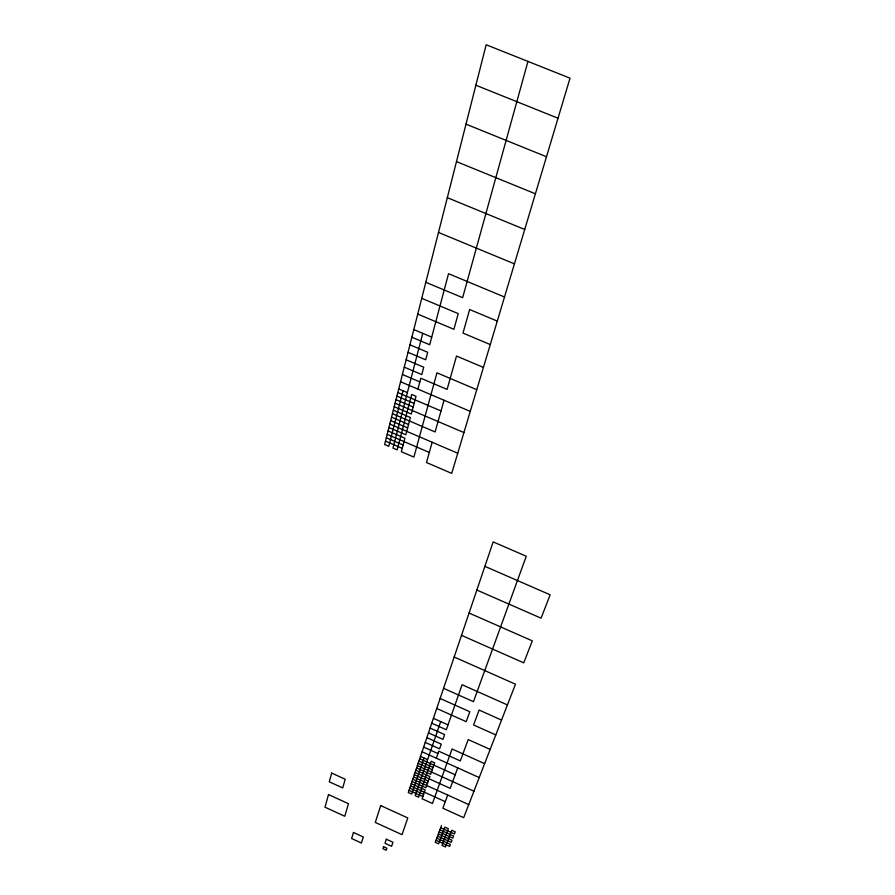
<?xml version="1.0" encoding="UTF-8"?>
<svg xmlns="http://www.w3.org/2000/svg" width="895" height="895" viewBox="0 0 895 895"><rect width="100%" height="100%" fill="white"/><g stroke="black" fill="none" stroke-linecap="round" stroke-linejoin="round"><path stroke-width="1.34" d="M403.041 390.791L388.788 446.292L384.615 444.502L486.164 44.75L570.014 78.178L451.706 473.377L426.467 462.514L432.184 442.264M422.753 333.354L392.972 448.093L397.145 449.894L411.689 394.471L416.018 396.317L411.32 414.016L394.214 406.699M417.92 389.135L420.807 378.249L447.097 389.403L456.506 356.053L483.434 367.409M527.961 61.408L462.648 297.677L425.819 282.305M444.043 400.244L435.093 431.949L392.446 413.703M424.04 758.031L411.722 794.066L408.277 792.5L493.167 541.889L526.26 556.254L473.466 701.669L443.562 688.333M440.698 721.605L415.179 795.633L418.625 797.21L431.144 761.231L434.69 762.842L430.674 774.276L416.6 767.91M436.312 758.21L438.774 751.207L460.31 760.907L468.197 739.572L490.158 749.428M447.713 795.04L442.846 808.219L463.666 817.683L515.464 684.194L454.168 657.008M457.737 767.876L450.185 788.35L415.067 772.452M441.503 825.57L435.261 842.318L438.639 843.862L444.927 827.137L448.361 828.692L442.018 845.406L445.397 846.961L451.785 830.258L455.219 831.824L454.403 833.939L440.709 827.685M475.883 85.226L558.021 118.23M465.993 124.148L546.498 156.748M456.484 161.615L535.4 193.801M447.321 197.683L524.716 229.478M438.483 232.454L514.435 263.857M504.511 297.006L448.529 273.702L429.689 344.743L411.868 337.225M497.296 321.092L469.629 309.525L462.983 333.097L490.27 344.553M421.746 298.337L458.24 313.619L453.91 329.282L417.741 314.1M413.814 329.584L431.714 337.124M409.944 344.799L427.687 352.294L425.696 359.79L408.031 352.317M406.14 359.768L423.727 367.219L421.78 374.58L404.26 367.151M476.767 389.683L436.95 372.823L413.893 457.099L401.329 451.695L404.909 438.181L388.061 430.954M402.403 374.479L419.844 381.885M400.557 381.751L470.267 411.398M398.734 388.956L407.37 392.625M397.816 392.536L441.022 410.95M396.91 396.093L414.128 403.432M396.015 399.651L413.188 406.979M395.109 403.186L463.923 432.565M393.33 410.212L410.391 417.506L405.815 434.769L388.933 427.53M391.562 417.182L408.556 424.454M390.679 420.639L407.639 427.911M389.806 424.096L457.737 453.217M387.199 434.355L429.309 452.456M386.327 437.756L403.108 444.972M385.476 441.134L402.224 448.339M484.889 566.345L550.156 594.806L541.083 618.176L476.856 590.051M469.069 613.041L532.29 640.854L523.754 662.848L461.507 635.349M507.431 704.924L462.089 684.742L446.303 729.749L431.748 723.205M501.547 720.072L479.093 710.048L473.589 724.972L495.785 734.907M440.127 698.469L469.808 711.738L466.205 721.661L436.738 708.471M433.393 718.327L448.003 724.883M430.103 728.049L444.614 734.571L442.924 739.359L428.47 732.86M426.859 737.648L441.257 744.125L439.602 748.846L425.248 742.391M484.642 763.648L452.076 748.992L432.453 803.497L422.082 798.776L425.17 789.972L411.264 783.662M423.648 747.101L437.946 753.545M422.071 751.778L479.228 777.576M420.493 756.432L427.586 759.631M419.71 758.736L455.197 774.768M418.927 761.041L433.079 767.44M418.155 763.334L432.274 769.722M417.372 765.628L473.936 791.225M415.828 770.181L429.88 776.547L425.953 787.757L412.024 781.436M414.295 774.701L428.302 781.055M413.535 776.961L427.519 783.293M412.774 779.198L468.756 804.583M410.514 785.877L445.262 801.663M409.765 788.092L423.626 794.391M409.015 790.296L422.854 796.584M439.926 829.799L453.597 836.042L452.792 838.134L439.143 831.902M438.36 833.995L451.986 840.215L451.181 842.296L437.577 836.087M436.805 838.168L450.375 844.377L449.581 846.446L436.033 840.248M331.687 773.079L329.27 781.794L342.707 787.924L345.201 779.243L331.687 773.079M328.51 794.57L324.986 807.2L344.776 816.262L348.491 803.71L328.51 794.57M353.469 832.462L351.612 838.525L361.412 843.034L363.314 836.982L353.469 832.462M380.711 805.578L375.296 822.427L402.023 834.666L407.796 817.952L380.711 805.578M383.597 846.726L382.926 848.74L386.215 850.25L386.886 848.236L383.597 846.726M386.338 839.219L384.984 843.28L391.596 846.312L392.972 842.262L386.338 839.219"/></g></svg>
